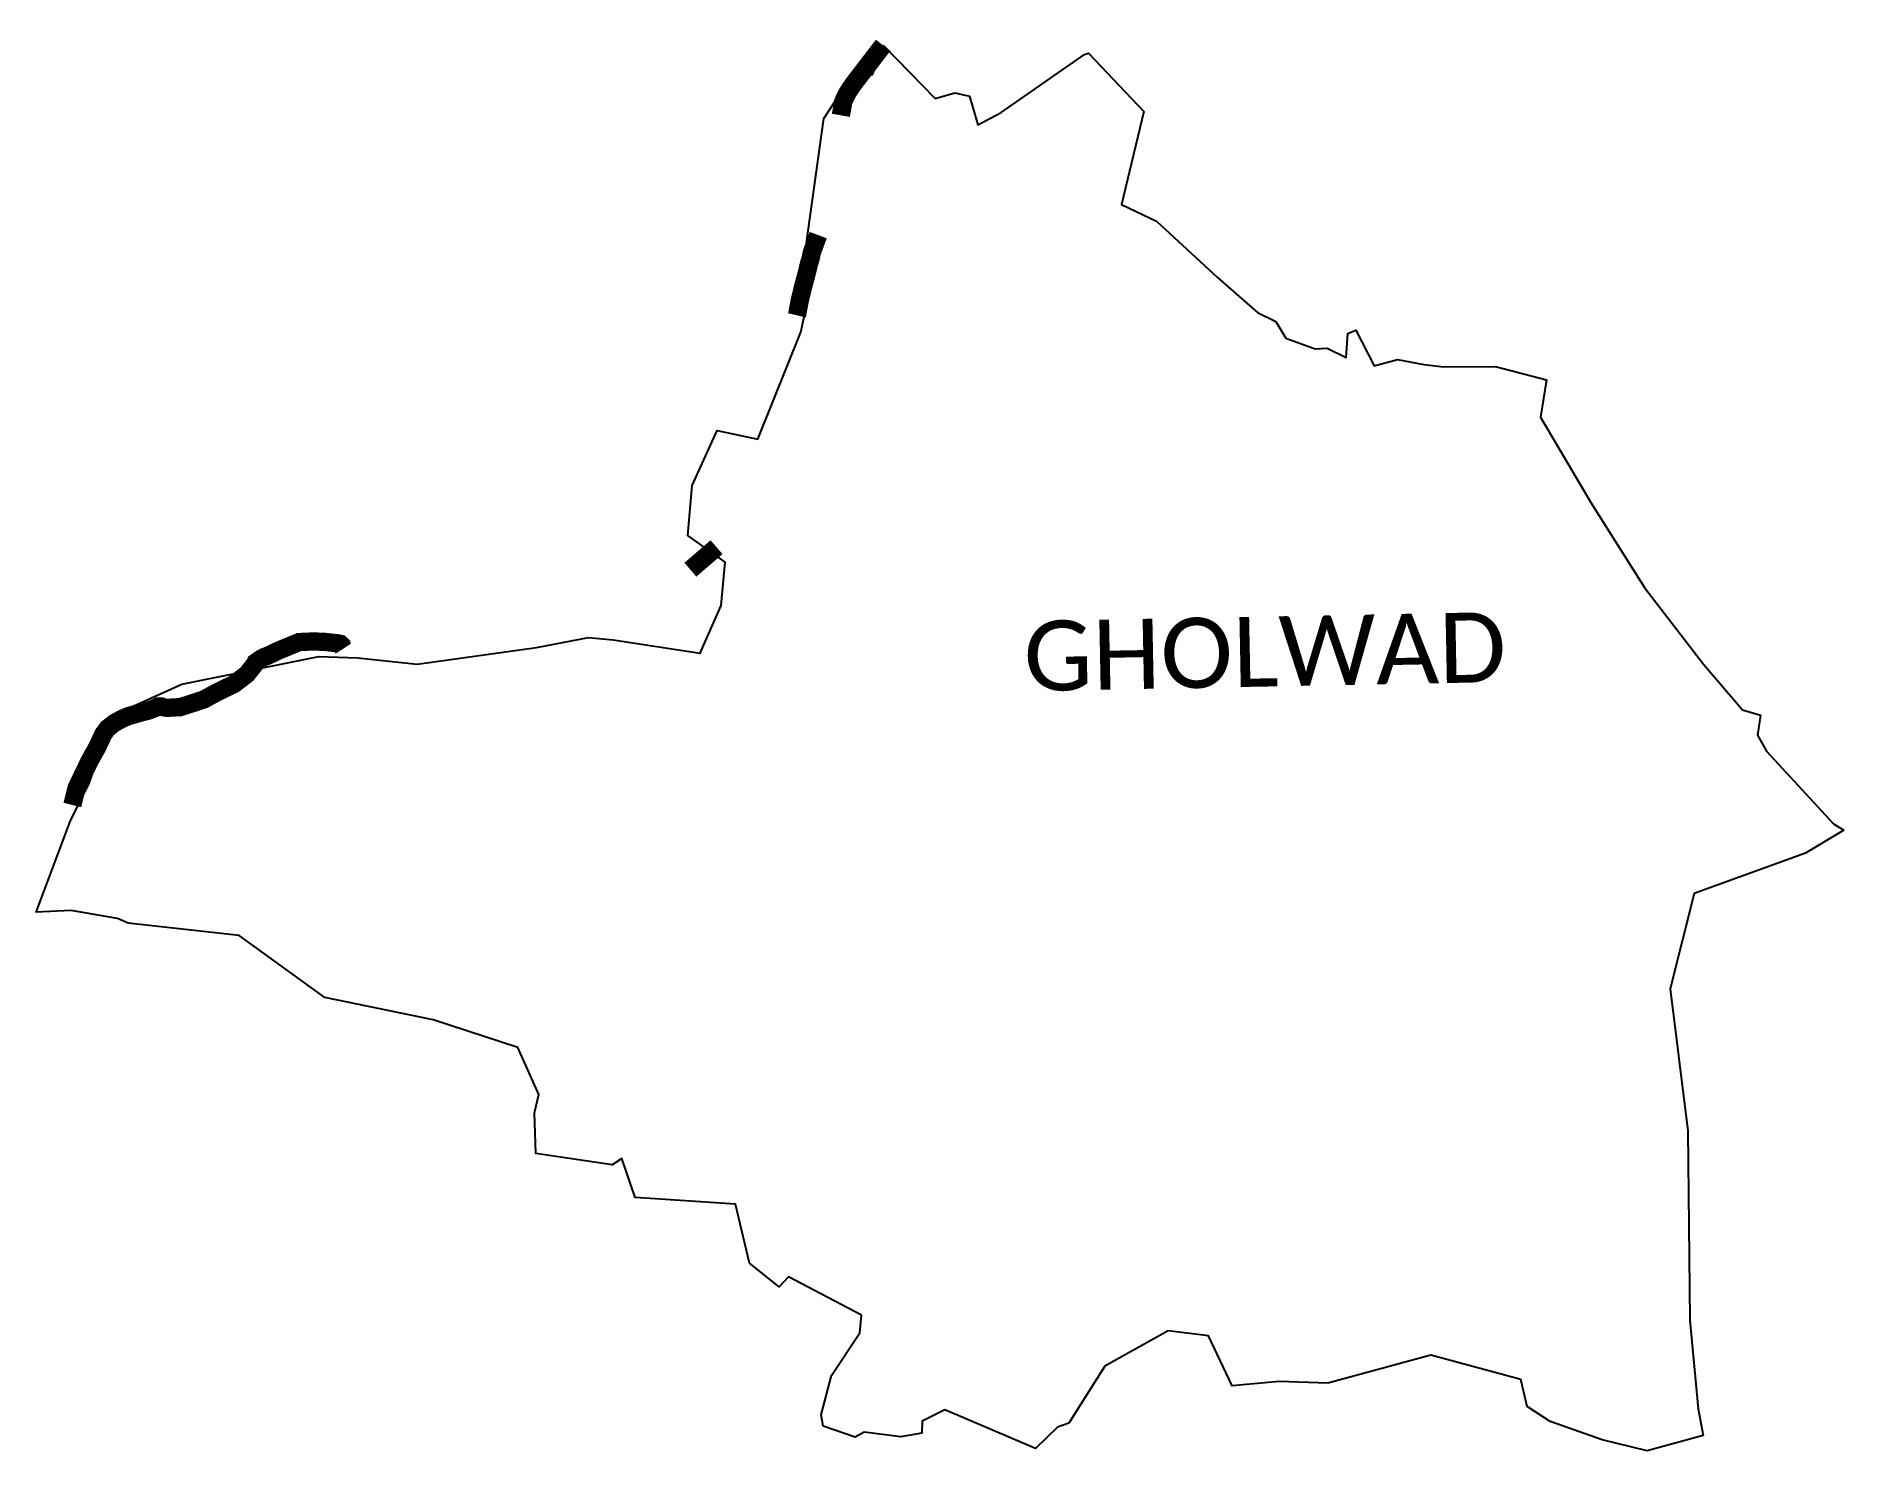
# Model space of a CAD drawing. Header units: metres. Extents: x 260405 to 265348, y 2219823 to 2223692.
import ezdxf

# ---------------------------------------------------------------- set-up
doc = ezdxf.new("R2010")
doc.units = ezdxf.units.M
for name, color, linetype in [('NATURALLY PROTECTED', 3, 'Continuous'), ('village', 4, 'Continuous'), ('VILLAGE NAME', 250, 'Continuous')]:
    doc.layers.add(name, color=color, linetype=linetype)
doc.styles.get("Standard").update_dxf_attribs({"font": 'simplex.shx'})

msp = doc.modelspace()

# ---------------------------------------------------------------- linework, layer by layer
at = {"layer": 'NATURALLY PROTECTED', "const_width": 50, "flags": 128}
for points in [[(262608.1, 2223491.2), (262605.4, 2223475.8), (262610.5, 2223504), (262611.2, 2223510.8), (262613.5, 2223517.5), (262623.7, 2223537.9), (262640.6, 2223562.8), (262720.9, 2223667.3), (262720.9, 2223667.3)], [(262543.5, 2223148.2), (262539, 2223136.3), (262525.7, 2223099.9), (262522.7, 2223084.5), (262518.4, 2223070.6), (262510.5, 2223038.1), (262501.9, 2223006.3), (262493.7, 2222972.5), (262485.7, 2222930.9), (262485.2, 2222928.8)], [(262265.5, 2222294.7), (262193.9, 2222233.1)]]:
    msp.add_lwpolyline(points, dxfattribs=at)
at = {"layer": 'NATURALLY PROTECTED', "flags": 128}
msp.add_lwpolyline([(261244.8, 2222017.2, 50, 50, 0), (261242, 2222021.5, 50, 50, 0), (261240.8, 2222026.3, 50, 50, 0), (261236.4, 2222030.3, 50, 50, 0), (261229.7, 2222031.8, 50, 50, 0), (261215.4, 2222033.3, 50, 50, 0), (261195.3, 2222035.6, 50, 50, 0), (261163.8, 2222036.9, 50, 50, 0), (261124.1, 2222035.2, 50, 50, 0), (261068.5, 2222012.4, 50, 50, 0), (261039.5, 2221998.4, 50, 50, 0), (261027.6, 2221994, 50, 50, 0), (261019.5, 2221989.4, 50, 50, 0), (261005.7, 2221979.8, 50, 50, 0), (261005.1, 2221977.9, 50, 50, 0), (261004, 2221976.5, 50, 50, 0), (260981.1, 2221947.3, 50, 50, 0), (260946.1, 2221920.5, 50, 50, 0), (260897.9, 2221897.1, 50, 50, 0), (260864, 2221878.4, 50, 50, 0), (260817.8, 2221863.2, 50, 50, 0), (260796.9, 2221856.8, 50, 50, 0), (260794.2, 2221857.1, 50, 50, 0), (260781.6, 2221856.3, 50, 50, 0), (260769.8, 2221855.6, 50, 50, 0), (260762.1, 2221855.4, 50, 50, 0), (260755.1, 2221856.4, 50, 50, 0), (260746.6, 2221859.2, 50, 50, 0), (260738.2, 2221858.9, 50, 50, 0), (260730.4, 2221854.9, 50, 50, 0), (260713.4, 2221848.2, 50, 50, 0), (260691.6, 2221842.5, 50, 50, 0), (260657.1, 2221832.7, 50, 50, 0), (260640.1, 2221825.5, 50, 50, 0), (260619, 2221814, 50, 50, 0), (260599.8, 2221798.9, 50, 50, 0), (260588.5, 2221783.3, 50, 50, 0), (260571.7, 2221747.4, 50, 50, 0), (260551.4, 2221711.1, 50, 50, 0), (260515.5, 2221636.6, 50, 50, 0), (260503.9, 2221589.7, 50, 50, 0)], format="xyseb", dxfattribs=at)
at = {"layer": 'village'}
msp.add_polyline3d([(265348, 2221521.2, 0), (265243.4, 2221458.3, 0), (264938.6, 2221347.7, 0), (264872.8, 2221087.3, 0), (264921.6, 2220698.8, 0), (264926.6, 2220180.6, 0), (264950.1, 2219938.6, 0), (264963, 2219864.9, 0), (264809.8, 2219823.3, 0), (264687.5, 2219853.4, 0), (264544.9, 2219903.2, 0), (264482.1, 2219944.9, 0), (264464.3, 2220018.7, 0), (264218.5, 2220084.9, 0), (263936.8, 2220008.3, 0), (263803.7, 2220012.6, 0), (263675.3, 2220000.9, 0), (263610.9, 2220138.1, 0), (263500.6, 2220151.3, 0), (263327.6, 2220054.5, 0), (263229, 2219899.1, 0), (263198.1, 2219888.2, 0), (263137.8, 2219830.2, 0), (262889.6, 2219935.6, 0), (262827.3, 2219904.3, 0), (262826.8, 2219871.8, 0), (262769.8, 2219861.6, 0), (262668.8, 2219874.2, 0), (262644.6, 2219861.2, 0), (262557.3, 2219890.9, 0), (262551.7, 2219922, 0), (262579.3, 2220029.3, 0), (262657.3, 2220146.5, 0), (262662.2, 2220194.6, 0), (262462.4, 2220299.4, 0), (262436.6, 2220271.8, 0), (262355.3, 2220336.9, 0), (262316.8, 2220498, 0), (262043, 2220516.1, 0), (262006.2, 2220622.5, 0), (261980.1, 2220605.9, 0), (261771.5, 2220636.1, 0), (261767.3, 2220748.2, 0), (261779.6, 2220798, 0), (261721.6, 2220926.1, 0), (261490.2, 2221002, 0), (261194.2, 2221063.1, 0), (260960.2, 2221232.6, 0), (260656.7, 2221266.6, 0), (260627, 2221278.9, 0), (260500.8, 2221300.9, 0), (260404.9, 2221296.9, 0), (260498.1, 2221544.3, 0), (260549.9, 2221649.4, 0), (260615.3, 2221835.1, 0), (260803.4, 2221919.9, 0), (261177.9, 2221996, 0), (261284.6, 2221992.1, 0), (261446.6, 2221974.7, 0), (261773.1, 2222020.8, 0), (261914.9, 2222047.7, 0), (261982.6, 2222041.1, 0), (262220.4, 2222005.1, 0), (262277.9, 2222135.5, 0), (262288.9, 2222253.6, 0), (262186.7, 2222326.3, 0), (262198.3, 2222463, 0), (262266.8, 2222614, 0), (262378.7, 2222590.5, 0), (262495.8, 2222883, 0), (262522.4, 2223003.5, 0), (262505.2, 2223081.5, 0), (262558.4, 2223467, 0), (262628.2, 2223572.6, 0), (262692.2, 2223587.8, 0), (262722.7, 2223665.5, 0), (262863.1, 2223522, 0), (262917.4, 2223537.4, 0), (262956.8, 2223528.6, 0), (262980, 2223449.9, 0), (263044, 2223483.2, 0), (263271.8, 2223642.1, 0), (263282.6, 2223646, 0), (263433.4, 2223486.3, 0), (263372.9, 2223231.9, 0), (263468.7, 2223186.7, 0), (263634.9, 2223032.1, 0), (263744.4, 2222936.5, 0), (263795, 2222911.5, 0), (263822.2, 2222866.7, 0), (263902.2, 2222837.4, 0), (263935, 2222839.3, 0), (263987.4, 2222813.8, 0), (263992.1, 2222878.9, 0), (264013.3, 2222888, 0), (264063.5, 2222790.9, 0), (264127.8, 2222807.7, 0), (264199.3, 2222794.5, 0), (264253.8, 2222787.8, 0), (264395.6, 2222788.6, 0), (264534.7, 2222752.6, 0), (264518.9, 2222650.2, 0), (264656.2, 2222416.6, 0), (264802.9, 2222184.8, 0), (264964.2, 2221975, 0), (265070.9, 2221850.3, 0), (265120.4, 2221835.7, 0), (265111.7, 2221780.3, 0), (265136.8, 2221736.8, 0), (265319.4, 2221538.1, 0)], close=True, dxfattribs=at)

# ---------------------------------------------------------------- texts
at = {"layer": 'VILLAGE NAME', "insert": (263103.5, 2222092.3), "char_height": 191.456, "attachment_point": 1, "rotation": 1.1028}
msp.add_mtext_dynamic_manual_height_columns('{\\fCalibri|b0|i0|c0|p34;GHOLWAD}', width=161.46, gutter_width=957.3, heights=[0], dxfattribs=at)
msp.add_mtext_dynamic_manual_height_columns('{\\fCalibri|b0|i0|c0|p34;GHOLWAD}', width=161.46, gutter_width=957.3, heights=[0], dxfattribs=at)
msp.add_mtext_dynamic_manual_height_columns('{\\fCalibri|b0|i0|c0|p34;GHOLWAD}', width=161.46, gutter_width=957.3, heights=[0], dxfattribs=at)

doc.saveas('drawing.dxf')
